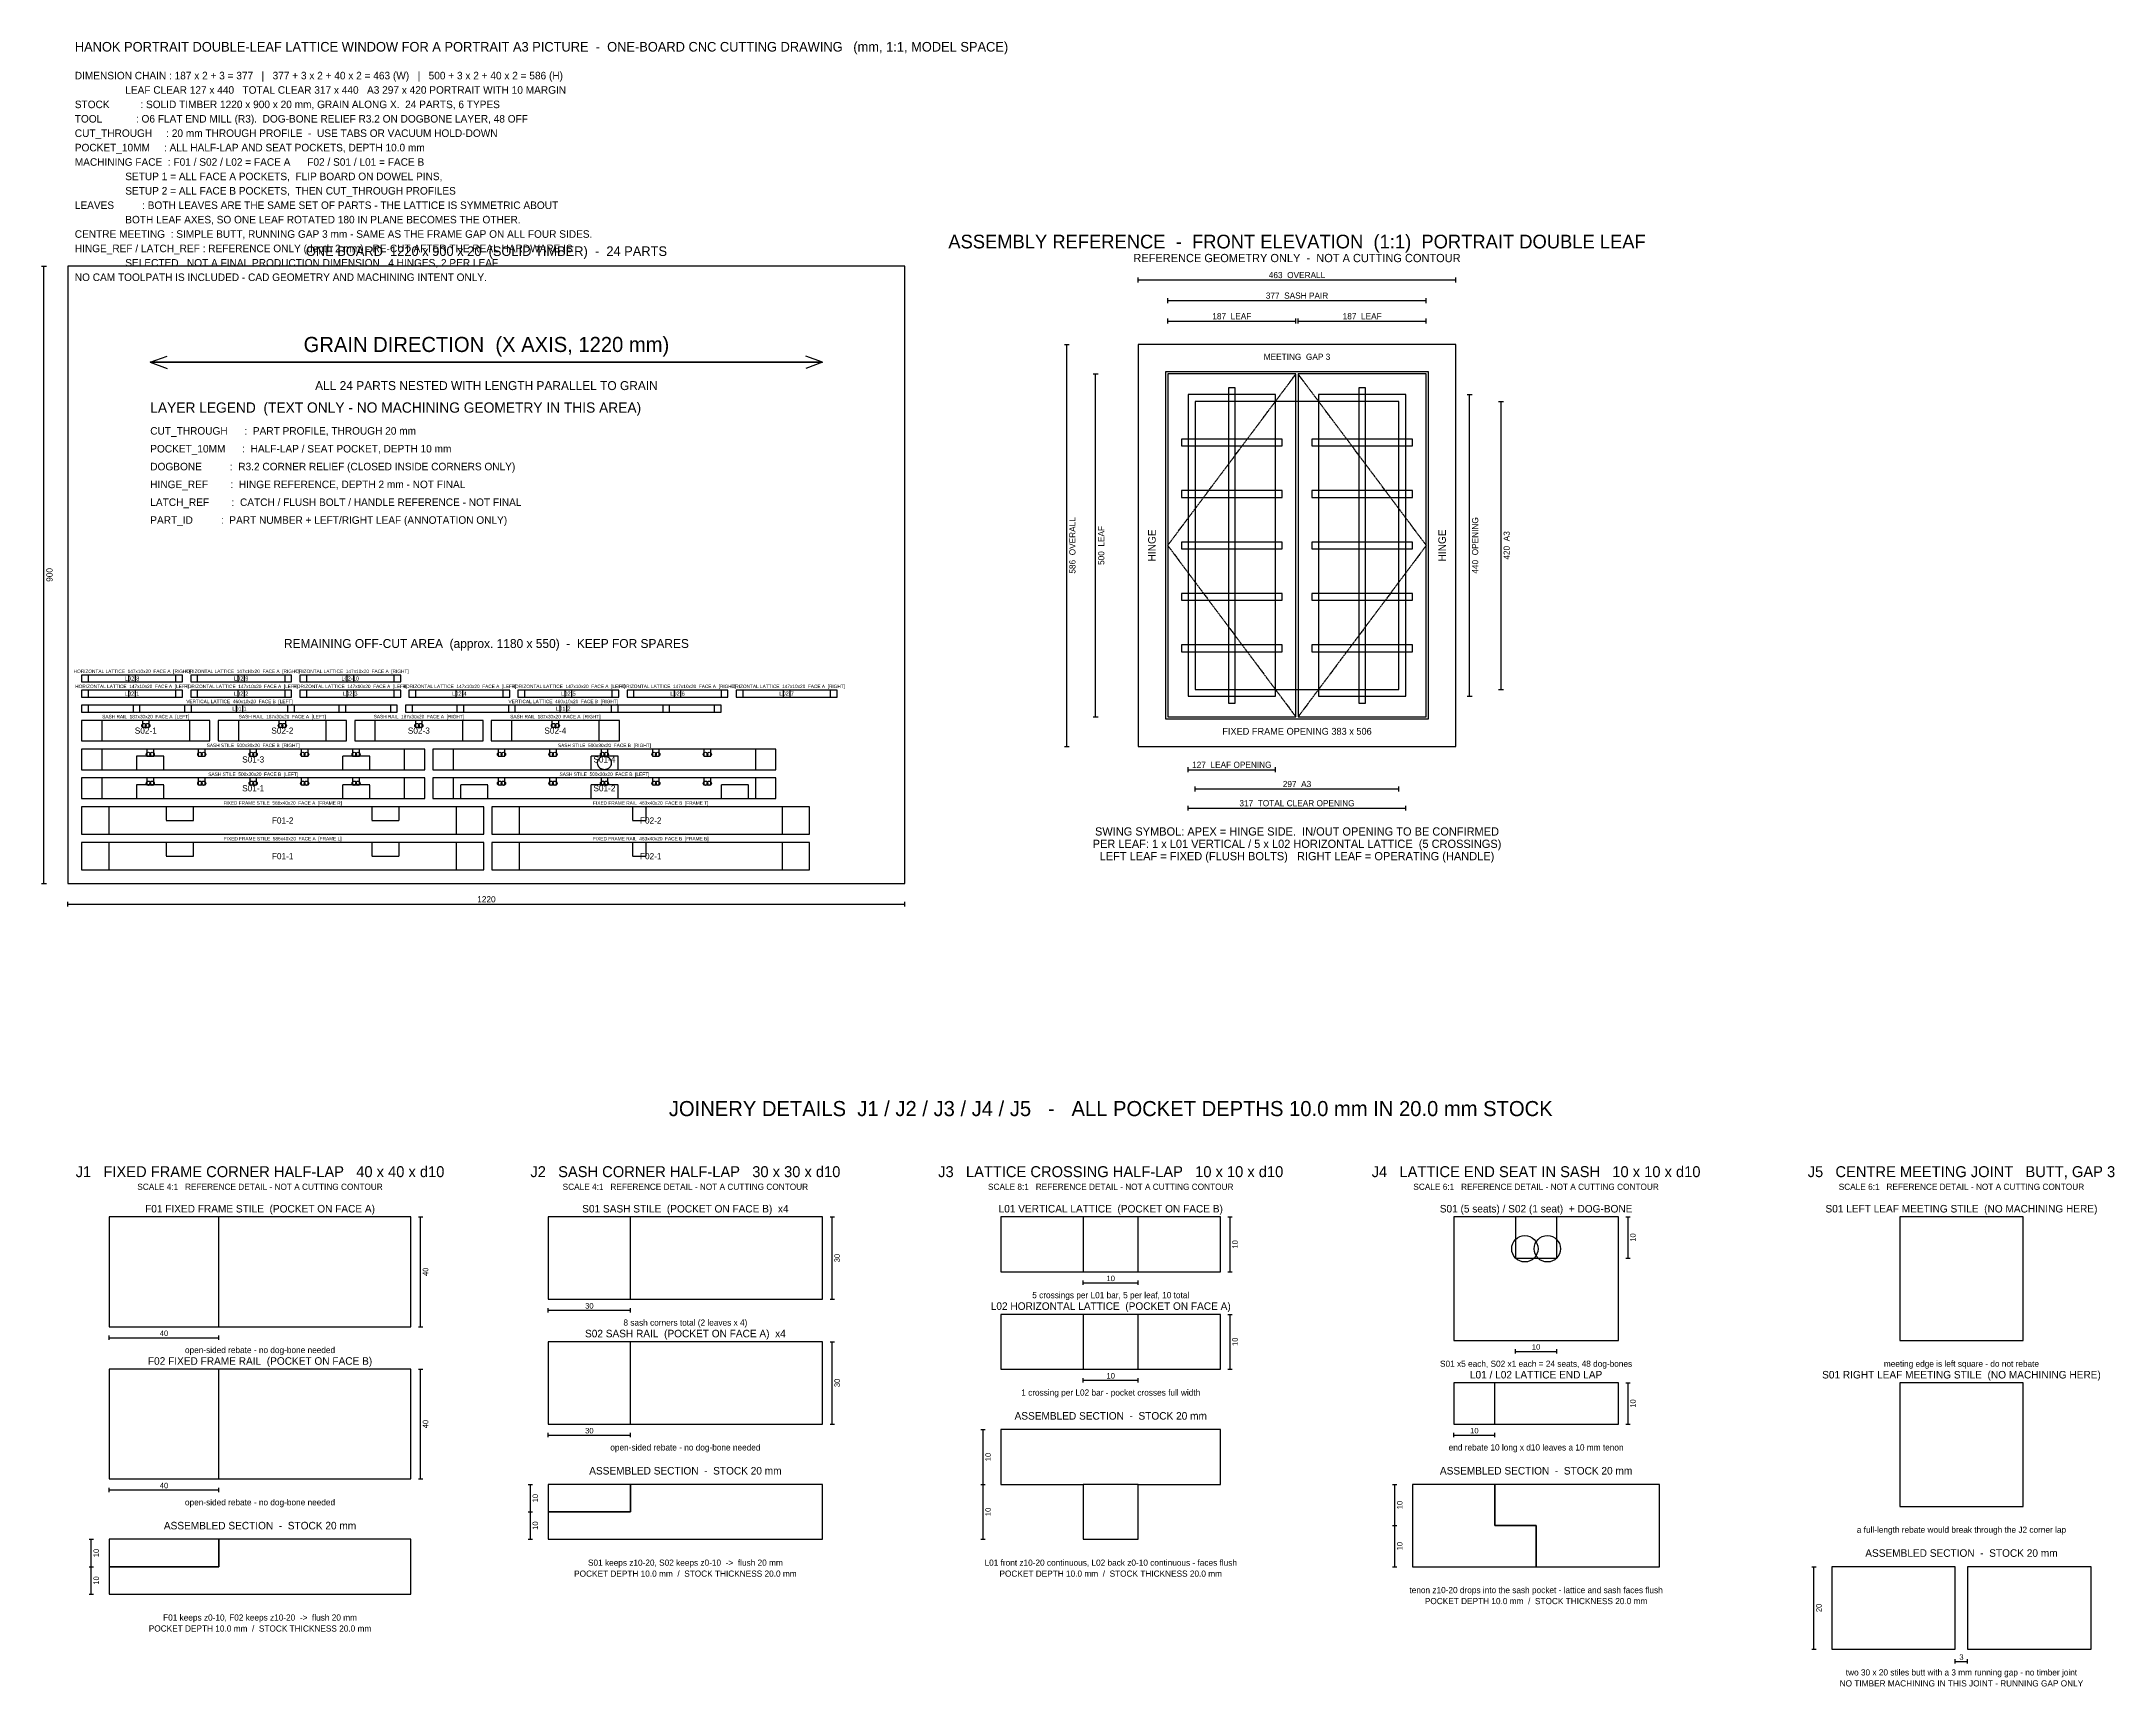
# Model space of a CAD drawing. Header units: millimetres. Extents: x -39 to 2983, y -1171 to 1228.
import ezdxf
from ezdxf.enums import TextEntityAlignment as Align

# ---------------------------------------------------------------- set-up
doc = ezdxf.new("R2010")
doc.units = ezdxf.units.MM
doc.linetypes.add('DASHED', pattern=[1.524, 1.27, -0.254])
for name, color, linetype in [('ASSEMBLY_A3', 211, 'DASHED'), ('ASSEMBLY_REFERENCE', 140, 'CONTINUOUS'), ('BOARD_BOUNDARY', 8, 'CONTINUOUS'), ('CUT_THROUGH', 1, 'CONTINUOUS'), ('DIMENSIONS', 2, 'CONTINUOUS'), ('DOGBONE', 4, 'CONTINUOUS'), ('GRAIN_DIRECTION', 30, 'CONTINUOUS'), ('HINGE_REF', 5, 'DASHED'), ('LATCH_REF', 6, 'DASHED'), ('NOTES', 7, 'CONTINUOUS'), ('PART_ID', 7, 'CONTINUOUS'), ('POCKET_10MM', 3, 'CONTINUOUS'), ('SWING_REF', 253, 'DASHED')]:
    doc.layers.add(name, color=color, linetype=linetype)

msp = doc.modelspace()

# ---------------------------------------------------------------- linework, layer by layer
at = {"layer": 'ASSEMBLY_A3'}
msp.add_lwpolyline([(1643, 283), (1940, 283), (1940, 703), (1643, 703)], close=True, dxfattribs=at)
at = {"layer": 'ASSEMBLY_REFERENCE'}
for points in [[(1560, 200), (2023, 200), (2023, 786), (1560, 786)], [(1600, 240), (1983, 240), (1983, 746), (1600, 746)], [(1603, 243), (1790, 243), (1790, 743), (1603, 743)], [(1793, 243), (1980, 243), (1980, 743), (1793, 743)], [(1633, 273), (1760, 273), (1760, 713), (1633, 713)], [(1691.5, 263), (1701.5, 263), (1701.5, 723), (1691.5, 723)], [(1823, 273), (1950, 273), (1950, 713), (1823, 713)], [(1881.5, 263), (1891.5, 263), (1891.5, 723), (1881.5, 723)], [(1623, 638), (1770, 638), (1770, 648), (1623, 648)], [(1813, 638), (1960, 638), (1960, 648), (1813, 648)], [(1623, 563), (1770, 563), (1770, 573), (1623, 573)], [(1813, 563), (1960, 563), (1960, 573), (1813, 573)], [(1623, 488), (1770, 488), (1770, 498), (1623, 498)], [(1813, 488), (1960, 488), (1960, 498), (1813, 498)], [(1623, 413), (1770, 413), (1770, 423), (1623, 423)], [(1813, 413), (1960, 413), (1960, 423), (1813, 423)], [(1623, 338), (1770, 338), (1770, 348), (1623, 348)], [(1813, 338), (1960, 338), (1960, 348), (1813, 348)], [(60, -646), (500, -646), (500, -486), (60, -486)], [(60, -646), (220, -646), (220, -486), (60, -486)], [(700, -606), (1100, -606), (1100, -486), (700, -486)], [(700, -606), (820, -606), (820, -486), (700, -486)], [(1360, -566), (1680, -566), (1680, -486), (1360, -486)], [(1480, -566), (1560, -566), (1560, -486), (1480, -486)], [(2020, -666), (2260, -666), (2260, -486), (2020, -486)], [(2110, -546), (2170, -546), (2170, -486), (2110, -486)], [(2670, -666), (2850, -666), (2850, -486), (2670, -486)], [(1360, -708), (1680, -708), (1680, -628), (1360, -628)], [(1480, -708), (1560, -708), (1560, -628), (1480, -628)], [(700, -788), (1100, -788), (1100, -668), (700, -668)], [(700, -788), (820, -788), (820, -668), (700, -668)], [(60, -868), (500, -868), (500, -708), (60, -708)], [(60, -868), (220, -868), (220, -708), (60, -708)], [(2020, -788), (2260, -788), (2260, -728), (2020, -728)], [(2020, -788), (2080, -788), (2080, -728), (2020, -728)], [(2670, -908), (2850, -908), (2850, -728), (2670, -728)], [(1360, -876), (1480, -876), (1480, -956), (1560, -956), (1560, -876), (1680, -876), (1680, -796), (1360, -796)], [(700, -956), (1100, -956), (1100, -876), (820, -876), (820, -916), (700, -916)], [(700, -916), (820, -916), (820, -876), (700, -876)], [(1480, -956), (1560, -956), (1560, -876), (1480, -876)], [(1960, -996), (2140, -996), (2140, -936), (2080, -936), (2080, -876), (1960, -876)], [(2080, -936), (2140, -936), (2140, -996), (2320, -996), (2320, -876), (2080, -876)], [(60, -1036), (500, -1036), (500, -956), (220, -956), (220, -996), (60, -996)], [(60, -996), (220, -996), (220, -956), (60, -956)], [(2571, -1116), (2751, -1116), (2751, -996), (2571, -996)], [(2769, -1116), (2949, -1116), (2949, -996), (2769, -996)]]:
    msp.add_lwpolyline(points, close=True, dxfattribs=at)
at = {"layer": 'BOARD_BOUNDARY'}
msp.add_lwpolyline([(0, 0), (1220, 0), (1220, 900), (0, 900)], close=True, dxfattribs=at)
at = {"layer": 'CUT_THROUGH'}
for points in [[(20, 294), (167, 294), (167, 304), (20, 304)], [(179, 294), (326, 294), (326, 304), (179, 304)], [(338, 294), (485, 294), (485, 304), (338, 304)], [(20, 272), (167, 272), (167, 282), (20, 282)], [(179, 272), (326, 272), (326, 282), (179, 282)], [(338, 272), (485, 272), (485, 282), (338, 282)], [(497, 272), (644, 272), (644, 282), (497, 282)], [(656, 272), (803, 272), (803, 282), (656, 282)], [(815, 272), (962, 272), (962, 282), (815, 282)], [(974, 272), (1121, 272), (1121, 282), (974, 282)], [(20, 250), (480, 250), (480, 260), (20, 260)], [(492, 250), (952, 250), (952, 260), (492, 260)], [(20, 208), (207, 208), (207, 238), (20, 238)], [(219, 208), (406, 208), (406, 238), (219, 238)], [(418, 208), (605, 208), (605, 238), (418, 238)], [(617, 208), (804, 208), (804, 238), (617, 238)], [(20, 166), (520, 166), (520, 196), (20, 196)], [(532, 166), (1032, 166), (1032, 196), (532, 196)], [(20, 124), (520, 124), (520, 154), (20, 154)], [(532, 124), (1032, 124), (1032, 154), (532, 154)], [(20, 72), (606, 72), (606, 112), (20, 112)], [(618, 72), (1081, 72), (1081, 112), (618, 112)], [(20, 20), (606, 20), (606, 60), (20, 60)], [(618, 20), (1081, 20), (1081, 60), (618, 60)]]:
    msp.add_lwpolyline(points, close=True, dxfattribs=at)
at = {"layer": 'DIMENSIONS'}
for p, q in [((-38.6, 900), (-31.4, 900)), ((-35, 0), (-35, 900)), ((1560, 876.4), (1560, 883.6)), ((1560, 880), (2023, 880)), ((2023, 876.4), (2023, 883.6)), ((1603, 846.4), (1603, 853.6)), ((1603, 850), (1980, 850)), ((1980, 846.4), (1980, 853.6)), ((1603, 816.4), (1603, 823.6)), ((1603, 820), (1790, 820)), ((1790, 816.4), (1790, 823.6)), ((1793, 816.4), (1793, 823.6)), ((1793, 820), (1980, 820)), ((1980, 816.4), (1980, 823.6)), ((1452.4, 786), (1459.6, 786)), ((1456, 200), (1456, 786)), ((1494.4, 743), (1501.6, 743)), ((1498, 243), (1498, 743)), ((2039.4, 713), (2046.6, 713)), ((2043, 273), (2043, 713)), ((2085.4, 703), (2092.6, 703)), ((2089, 283), (2089, 703)), ((2039.4, 273), (2046.6, 273)), ((2085.4, 283), (2092.6, 283)), ((1494.4, 243), (1501.6, 243)), ((1452.4, 200), (1459.6, 200)), ((1633, 162.4), (1633, 169.6)), ((1633, 166), (1760, 166)), ((1760, 162.4), (1760, 169.6)), ((1643, 134.4), (1643, 141.6)), ((1643, 138), (1940, 138)), ((1940, 134.4), (1940, 141.6)), ((1633, 106.4), (1633, 113.6)), ((1633, 110), (1950, 110)), ((1950, 106.4), (1950, 113.6)), ((-38.6, 0), (-31.4, 0)), ((0, -33.6), (0, -26.4)), ((0, -30), (1220, -30)), ((1220, -33.6), (1220, -26.4)), ((510.8, -486), (517.2, -486)), ((514, -646), (514, -486)), ((1110.8, -486), (1117.2, -486)), ((1114, -606), (1114, -486)), ((1690.8, -486), (1697.2, -486)), ((1694, -566), (1694, -486)), ((2270.8, -486), (2277.2, -486)), ((2274, -546), (2274, -486)), ((1690.8, -566), (1697.2, -566)), ((2270.8, -546), (2277.2, -546)), ((1480, -585.2), (1480, -578.8)), ((1480, -582), (1560, -582)), ((1560, -585.2), (1560, -578.8)), ((700, -625.2), (700, -618.8)), ((700, -622), (820, -622)), ((820, -625.2), (820, -618.8)), ((1110.8, -606), (1117.2, -606)), ((1690.8, -628), (1697.2, -628)), ((1694, -708), (1694, -628)), ((60, -665.2), (60, -658.8)), ((60, -662), (220, -662)), ((220, -665.2), (220, -658.8)), ((510.8, -646), (517.2, -646)), ((1110.8, -668), (1117.2, -668)), ((1114, -788), (1114, -668)), ((2110, -685.2), (2110, -678.8)), ((2110, -682), (2170, -682)), ((2170, -685.2), (2170, -678.8)), ((510.8, -708), (517.2, -708)), ((514, -868), (514, -708)), ((1480, -727.2), (1480, -720.8)), ((1480, -724), (1560, -724)), ((1560, -727.2), (1560, -720.8)), ((1690.8, -708), (1697.2, -708)), ((2270.8, -728), (2277.2, -728)), ((2274, -788), (2274, -728)), ((700, -807.2), (700, -800.8)), ((700, -804), (820, -804)), ((820, -807.2), (820, -800.8)), ((1110.8, -788), (1117.2, -788)), ((1330.8, -796), (1337.2, -796)), ((1334, -876), (1334, -796)), ((2020, -807.2), (2020, -800.8)), ((2020, -804), (2080, -804)), ((2080, -807.2), (2080, -800.8)), ((2270.8, -788), (2277.2, -788)), ((510.8, -868), (517.2, -868)), ((670.8, -876), (677.2, -876)), ((674, -916), (674, -876)), ((1330.8, -876), (1337.2, -876)), ((1330.8, -876), (1337.2, -876)), ((1334, -956), (1334, -876)), ((1930.8, -876), (1937.2, -876)), ((1934, -936), (1934, -876)), ((60, -887.2), (60, -880.8)), ((60, -884), (220, -884)), ((220, -887.2), (220, -880.8)), ((670.8, -916), (677.2, -916)), ((670.8, -916), (677.2, -916)), ((674, -956), (674, -916)), ((1930.8, -936), (1937.2, -936)), ((1930.8, -936), (1937.2, -936)), ((1934, -996), (1934, -936)), ((30.8, -956), (37.2, -956)), ((34, -996), (34, -956)), ((670.8, -956), (677.2, -956)), ((1330.8, -956), (1337.2, -956)), ((30.8, -996), (37.2, -996)), ((30.8, -996), (37.2, -996)), ((34, -1036), (34, -996)), ((1930.8, -996), (1937.2, -996)), ((2541.8, -996), (2548.2, -996)), ((2545, -1116), (2545, -996)), ((30.8, -1036), (37.2, -1036)), ((2541.8, -1116), (2548.2, -1116)), ((2751, -1137.2), (2751, -1130.8)), ((2751, -1134), (2769, -1134)), ((2769, -1137.2), (2769, -1130.8))]:
    msp.add_line(p, q, dxfattribs=at)
at = {"layer": 'DOGBONE'}
for centre, radius in [((110.8, 230.3), 3.2), ((116.2, 230.3), 3.2), ((309.8, 230.3), 3.2), ((315.2, 230.3), 3.2), ((508.8, 230.3), 3.2), ((514.2, 230.3), 3.2), ((707.8, 230.3), 3.2), ((713.2, 230.3), 3.2), ((117.3, 188.3), 3.2), ((122.7, 188.3), 3.2), ((192.3, 188.3), 3.2), ((197.7, 188.3), 3.2), ((267.3, 188.3), 3.2), ((272.7, 188.3), 3.2), ((342.3, 188.3), 3.2), ((347.7, 188.3), 3.2), ((417.3, 188.3), 3.2), ((422.7, 188.3), 3.2), ((629.3, 188.3), 3.2), ((634.7, 188.3), 3.2), ((704.3, 188.3), 3.2), ((709.7, 188.3), 3.2), ((779.3, 188.3), 3.2), ((784.7, 188.3), 3.2), ((854.3, 188.3), 3.2), ((859.7, 188.3), 3.2), ((929.3, 188.3), 3.2), ((934.7, 188.3), 3.2), ((117.3, 146.3), 3.2), ((122.7, 146.3), 3.2), ((192.3, 146.3), 3.2), ((197.7, 146.3), 3.2), ((267.3, 146.3), 3.2), ((272.7, 146.3), 3.2), ((342.3, 146.3), 3.2), ((347.7, 146.3), 3.2), ((417.3, 146.3), 3.2), ((422.7, 146.3), 3.2), ((629.3, 146.3), 3.2), ((634.7, 146.3), 3.2), ((704.3, 146.3), 3.2), ((709.7, 146.3), 3.2), ((779.3, 146.3), 3.2), ((784.7, 146.3), 3.2), ((854.3, 146.3), 3.2), ((859.7, 146.3), 3.2), ((929.3, 146.3), 3.2), ((934.7, 146.3), 3.2), ((2123.6, -532.4), 19.2), ((2156.4, -532.4), 19.2)]:
    msp.add_circle(centre, radius, dxfattribs=at)
at = {"layer": 'GRAIN_DIRECTION'}
for p, q in [((120, 760), (144.4, 768.9)), ((120, 760), (1100, 760)), ((1100, 760), (120, 760)), ((120, 760), (144.4, 751.1)), ((1100, 760), (1075.6, 768.9)), ((1100, 760), (1075.6, 751.1))]:
    msp.add_line(p, q, dxfattribs=at)
at = {"layer": 'HINGE_REF'}
for points in [[(100, 166), (140, 166), (140, 186), (100, 186)], [(400, 166), (440, 166), (440, 186), (400, 186)], [(100, 124), (140, 124), (140, 144), (100, 144)], [(400, 124), (440, 124), (440, 144), (400, 144)], [(143, 92), (183, 92), (183, 112), (143, 112)], [(443, 92), (483, 92), (483, 112), (443, 112)], [(143, 40), (183, 40), (183, 60), (143, 60)], [(443, 40), (483, 40), (483, 60), (443, 60)]]:
    msp.add_lwpolyline(points, close=True, dxfattribs=at)
at = {"layer": 'LATCH_REF'}
for points in [[(762, 166), (802, 166), (802, 186), (762, 186)], [(572, 124), (612, 124), (612, 144), (572, 144)], [(762, 124), (802, 124), (802, 144), (762, 144)], [(952, 124), (992, 124), (992, 144), (952, 144)], [(823, 92), (843, 92), (843, 112), (823, 112)], [(823, 40), (843, 40), (843, 60), (823, 60)]]:
    msp.add_lwpolyline(points, close=True, dxfattribs=at)
msp.add_circle((782, 176), 10, dxfattribs=at)
at = {"layer": 'POCKET_10MM'}
for points in [[(20, 294), (30, 294), (30, 304), (20, 304)], [(88.5, 294), (98.5, 294), (98.5, 304), (88.5, 304)], [(157, 294), (167, 294), (167, 304), (157, 304)], [(179, 294), (189, 294), (189, 304), (179, 304)], [(247.5, 294), (257.5, 294), (257.5, 304), (247.5, 304)], [(316, 294), (326, 294), (326, 304), (316, 304)], [(338, 294), (348, 294), (348, 304), (338, 304)], [(406.5, 294), (416.5, 294), (416.5, 304), (406.5, 304)], [(475, 294), (485, 294), (485, 304), (475, 304)], [(20, 272), (30, 272), (30, 282), (20, 282)], [(88.5, 272), (98.5, 272), (98.5, 282), (88.5, 282)], [(157, 272), (167, 272), (167, 282), (157, 282)], [(179, 272), (189, 272), (189, 282), (179, 282)], [(247.5, 272), (257.5, 272), (257.5, 282), (247.5, 282)], [(316, 272), (326, 272), (326, 282), (316, 282)], [(338, 272), (348, 272), (348, 282), (338, 282)], [(406.5, 272), (416.5, 272), (416.5, 282), (406.5, 282)], [(475, 272), (485, 272), (485, 282), (475, 282)], [(497, 272), (507, 272), (507, 282), (497, 282)], [(565.5, 272), (575.5, 272), (575.5, 282), (565.5, 282)], [(634, 272), (644, 272), (644, 282), (634, 282)], [(656, 272), (666, 272), (666, 282), (656, 282)], [(724.5, 272), (734.5, 272), (734.5, 282), (724.5, 282)], [(793, 272), (803, 272), (803, 282), (793, 282)], [(815, 272), (825, 272), (825, 282), (815, 282)], [(883.5, 272), (893.5, 272), (893.5, 282), (883.5, 282)], [(952, 272), (962, 272), (962, 282), (952, 282)], [(974, 272), (984, 272), (984, 282), (974, 282)], [(1042.5, 272), (1052.5, 272), (1052.5, 282), (1042.5, 282)], [(1111, 272), (1121, 272), (1121, 282), (1111, 282)], [(20, 250), (30, 250), (30, 260), (20, 260)], [(95, 250), (105, 250), (105, 260), (95, 260)], [(170, 250), (180, 250), (180, 260), (170, 260)], [(245, 250), (255, 250), (255, 260), (245, 260)], [(320, 250), (330, 250), (330, 260), (320, 260)], [(395, 250), (405, 250), (405, 260), (395, 260)], [(470, 250), (480, 250), (480, 260), (470, 260)], [(492, 250), (502, 250), (502, 260), (492, 260)], [(567, 250), (577, 250), (577, 260), (567, 260)], [(642, 250), (652, 250), (652, 260), (642, 260)], [(717, 250), (727, 250), (727, 260), (717, 260)], [(792, 250), (802, 250), (802, 260), (792, 260)], [(867, 250), (877, 250), (877, 260), (867, 260)], [(942, 250), (952, 250), (952, 260), (942, 260)], [(20, 208), (50, 208), (50, 238), (20, 238)], [(108.5, 228), (118.5, 228), (118.5, 238), (108.5, 238)], [(177, 208), (207, 208), (207, 238), (177, 238)], [(219, 208), (249, 208), (249, 238), (219, 238)], [(307.5, 228), (317.5, 228), (317.5, 238), (307.5, 238)], [(376, 208), (406, 208), (406, 238), (376, 238)], [(418, 208), (448, 208), (448, 238), (418, 238)], [(506.5, 228), (516.5, 228), (516.5, 238), (506.5, 238)], [(575, 208), (605, 208), (605, 238), (575, 238)], [(617, 208), (647, 208), (647, 238), (617, 238)], [(705.5, 228), (715.5, 228), (715.5, 238), (705.5, 238)], [(774, 208), (804, 208), (804, 238), (774, 238)], [(20, 166), (50, 166), (50, 196), (20, 196)], [(115, 186), (125, 186), (125, 196), (115, 196)], [(190, 186), (200, 186), (200, 196), (190, 196)], [(265, 186), (275, 186), (275, 196), (265, 196)], [(340, 186), (350, 186), (350, 196), (340, 196)], [(415, 186), (425, 186), (425, 196), (415, 196)], [(490, 166), (520, 166), (520, 196), (490, 196)], [(532, 166), (562, 166), (562, 196), (532, 196)], [(627, 186), (637, 186), (637, 196), (627, 196)], [(702, 186), (712, 186), (712, 196), (702, 196)], [(777, 186), (787, 186), (787, 196), (777, 196)], [(852, 186), (862, 186), (862, 196), (852, 196)], [(927, 186), (937, 186), (937, 196), (927, 196)], [(1002, 166), (1032, 166), (1032, 196), (1002, 196)], [(20, 124), (50, 124), (50, 154), (20, 154)], [(115, 144), (125, 144), (125, 154), (115, 154)], [(190, 144), (200, 144), (200, 154), (190, 154)], [(265, 144), (275, 144), (275, 154), (265, 154)], [(340, 144), (350, 144), (350, 154), (340, 154)], [(415, 144), (425, 144), (425, 154), (415, 154)], [(490, 124), (520, 124), (520, 154), (490, 154)], [(532, 124), (562, 124), (562, 154), (532, 154)], [(627, 144), (637, 144), (637, 154), (627, 154)], [(702, 144), (712, 144), (712, 154), (702, 154)], [(777, 144), (787, 144), (787, 154), (777, 154)], [(852, 144), (862, 144), (862, 154), (852, 154)], [(927, 144), (937, 144), (937, 154), (927, 154)], [(1002, 124), (1032, 124), (1032, 154), (1002, 154)], [(20, 72), (60, 72), (60, 112), (20, 112)], [(566, 72), (606, 72), (606, 112), (566, 112)], [(618, 72), (658, 72), (658, 112), (618, 112)], [(1041, 72), (1081, 72), (1081, 112), (1041, 112)], [(20, 20), (60, 20), (60, 60), (20, 60)], [(566, 20), (606, 20), (606, 60), (566, 60)], [(618, 20), (658, 20), (658, 60), (618, 60)], [(1041, 20), (1081, 20), (1081, 60), (1041, 60)]]:
    msp.add_lwpolyline(points, close=True, dxfattribs=at)
at = {"layer": 'SWING_REF'}
for p, q in [((1603, 493), (1790, 743)), ((1980, 493), (1793, 743)), ((1603, 493), (1790, 243)), ((1980, 493), (1793, 243))]:
    msp.add_line(p, q, dxfattribs=at)

# ---------------------------------------------------------------- texts
at = {"layer": 'DIMENSIONS'}
for s, height, p in [('463  OVERALL', 9, (1791.5, 887.2)), ('377  SASH PAIR', 9, (1791.5, 857.2)), ('187  LEAF', 9, (1696.5, 827.2)), ('187  LEAF', 9, (1886.5, 827.2)), ('127  LEAF OPENING', 9, (1696.5, 173.2)), ('317  TOTAL CLEAR OPENING', 9, (1791.5, 117.2)), ('297  A3', 9, (1791.5, 145.2)), ('1220', 9, (610, -22.8)), ('10', 8, (1520, -575.6)), ('30', 8, (760, -615.6)), ('40', 8, (140, -655.6)), ('10', 8, (2140, -675.6)), ('10', 8, (1520, -717.6)), ('30', 8, (760, -797.6)), ('10', 8, (2050, -797.6)), ('40', 8, (140, -877.6)), ('3', 8, (2760, -1127.6))]:
    msp.add_text(s, height=height, dxfattribs=at).set_placement(p, align=Align.MIDDLE_CENTER)
for s, height, p in [('586  OVERALL', 9, (1464.1, 493)), ('500  LEAF', 9, (1506.1, 493)), ('440  OPENING', 9, (2051.1, 493)), ('420  A3', 9, (2097.1, 493)), ('900', 9, (-26.9, 450)), ('10', 8, (2281.2, -516)), ('30', 8, (1121.2, -546)), ('10', 8, (1701.2, -526)), ('40', 8, (521.2, -566)), ('10', 8, (1701.2, -668)), ('30', 8, (1121.2, -728)), ('10', 8, (2281.2, -758)), ('40', 8, (521.2, -788)), ('10', 8, (1341.2, -836)), ('10', 8, (681.2, -896)), ('10', 8, (1941.2, -906)), ('10', 8, (681.2, -936)), ('10', 8, (1341.2, -916)), ('10', 8, (1941.2, -966)), ('10', 8, (41.2, -976)), ('10', 8, (41.2, -1016)), ('20', 8, (2552.2, -1056))]:
    msp.add_text(s, height=height, rotation=90, dxfattribs=at).set_placement(p, align=Align.MIDDLE_CENTER)
at = {"layer": 'GRAIN_DIRECTION'}
msp.add_text('GRAIN DIRECTION  (X AXIS, 1220 mm)', height=22, dxfattribs=at).set_placement((610, 786), align=Align.MIDDLE_CENTER)
at = {"layer": 'NOTES'}
for s, height, p in [('HANOK PORTRAIT DOUBLE-LEAF LATTICE WINDOW FOR A PORTRAIT A3 PICTURE  -  ONE-BOARD CNC CUTTING DRAWING   (mm, 1:1, MODEL SPACE)', 14, (10, 1220)), ('DIMENSION CHAIN : 187 x 2 + 3 = 377   |   377 + 3 x 2 + 40 x 2 = 463 (W)   |   500 + 3 x 2 + 40 x 2 = 586 (H)', 11, (10, 1178)), ('                  LEAF CLEAR 127 x 440   TOTAL CLEAR 317 x 440   A3 297 x 420 PORTRAIT WITH 10 MARGIN', 11, (10, 1157)), ('TOOL            : O6 FLAT END MILL (R3).  DOG-BONE RELIEF R3.2 ON DOGBONE LAYER, 48 OFF', 11, (10, 1115)), ('STOCK           : SOLID TIMBER 1220 x 900 x 20 mm, GRAIN ALONG X.  24 PARTS, 6 TYPES', 11, (10, 1136)), ('CUT_THROUGH     : 20 mm THROUGH PROFILE  -  USE TABS OR VACUUM HOLD-DOWN', 11, (10, 1094)), ('POCKET_10MM     : ALL HALF-LAP AND SEAT POCKETS, DEPTH 10.0 mm', 11, (10, 1073)), ('MACHINING FACE  : F01 / S02 / L02 = FACE A      F02 / S01 / L01 = FACE B', 11, (10, 1052)), ('                  SETUP 1 = ALL FACE A POCKETS,  FLIP BOARD ON DOWEL PINS,', 11, (10, 1031)), ('                  SETUP 2 = ALL FACE B POCKETS,  THEN CUT_THROUGH PROFILES', 11, (10, 1010)), ('LEAVES          : BOTH LEAVES ARE THE SAME SET OF PARTS - THE LATTICE IS SYMMETRIC ABOUT', 11, (10, 989)), ('                  BOTH LEAF AXES, SO ONE LEAF ROTATED 180 IN PLANE BECOMES THE OTHER.', 11, (10, 968)), ('CENTRE MEETING  : SIMPLE BUTT, RUNNING GAP 3 mm - SAME AS THE FRAME GAP ON ALL FOUR SIDES.', 11, (10, 947)), ('HINGE_REF / LATCH_REF : REFERENCE ONLY (depth 2 mm) - RE-CUT AFTER THE REAL HARDWARE IS', 11, (10, 926)), ('                  SELECTED.  NOT A FINAL PRODUCTION DIMENSION.  4 HINGES, 2 PER LEAF.', 11, (10, 905)), ('NO CAM TOOLPATH IS INCLUDED - CAD GEOMETRY AND MACHINING INTENT ONLY.', 11, (10, 884)), ('LAYER LEGEND  (TEXT ONLY - NO MACHINING GEOMETRY IN THIS AREA)', 15, (120, 694)), ('CUT_THROUGH      :  PART PROFILE, THROUGH 20 mm', 11, (120, 660)), ('POCKET_10MM      :  HALF-LAP / SEAT POCKET, DEPTH 10 mm', 11, (120, 634)), ('DOGBONE          :  R3.2 CORNER RELIEF (CLOSED INSIDE CORNERS ONLY)', 11, (120, 608)), ('HINGE_REF        :  HINGE REFERENCE, DEPTH 2 mm - NOT FINAL', 11, (120, 582)), ('LATCH_REF        :  CATCH / FLUSH BOLT / HANDLE REFERENCE - NOT FINAL', 11, (120, 556)), ('PART_ID          :  PART NUMBER + LEFT/RIGHT LEAF (ANNOTATION ONLY)', 11, (120, 530))]:
    msp.add_text(s, height=height, dxfattribs=at).set_placement(p, align=Align.MIDDLE_LEFT)
for s, height, p in [('ASSEMBLY REFERENCE  -  FRONT ELEVATION  (1:1)  PORTRAIT DOUBLE LEAF', 20, (1791.5, 936)), ('ONE BOARD  1220 x 900 x 20  (SOLID TIMBER)  -  24 PARTS', 14, (610, 922)), ('REFERENCE GEOMETRY ONLY  -  NOT A CUTTING CONTOUR', 12, (1791.5, 912)), ('MEETING  GAP 3', 9, (1791.5, 768)), ('ALL 24 PARTS NESTED WITH LENGTH PARALLEL TO GRAIN', 13, (610, 726)), ('REMAINING OFF-CUT AREA  (approx. 1180 x 550)  -  KEEP FOR SPARES', 13, (610, 350)), ('HORIZONTAL LATTICE  147x10x20  FACE A  [RIGHT]', 5, (93.5, 309.5)), ('HORIZONTAL LATTICE  147x10x20  FACE A  [RIGHT]', 5, (252.5, 309.5)), ('HORIZONTAL LATTICE  147x10x20  FACE A  [RIGHT]', 5, (411.5, 309.5)), ('HORIZONTAL LATTICE  147x10x20  FACE A  [LEFT]', 5, (93.5, 287.5)), ('HORIZONTAL LATTICE  147x10x20  FACE A  [LEFT]', 5, (252.5, 287.5)), ('HORIZONTAL LATTICE  147x10x20  FACE A  [LEFT]', 5, (411.5, 287.5)), ('HORIZONTAL LATTICE  147x10x20  FACE A  [LEFT]', 5, (570.5, 287.5)), ('HORIZONTAL LATTICE  147x10x20  FACE A  [LEFT]', 5, (729.5, 287.5)), ('HORIZONTAL LATTICE  147x10x20  FACE A  [RIGHT]', 5, (888.5, 287.5)), ('HORIZONTAL LATTICE  147x10x20  FACE A  [RIGHT]', 5, (1047.5, 287.5)), ('SASH RAIL  187x30x20  FACE A  [LEFT]', 5, (113.5, 243.5)), ('VERTICAL LATTICE  460x10x20  FACE B  [LEFT]', 5, (250, 265.5)), ('SASH RAIL  187x30x20  FACE A  [LEFT]', 5, (312.5, 243.5)), ('SASH RAIL  187x30x20  FACE A  [RIGHT]', 5, (511.5, 243.5)), ('VERTICAL LATTICE  460x10x20  FACE B  [RIGHT]', 5, (722, 265.5)), ('SASH RAIL  187x30x20  FACE A  [RIGHT]', 5, (710.5, 243.5)), ('FIXED FRAME OPENING 383 x 506', 10, (1791.5, 222)), ('SASH STILE  500x30x20  FACE B  [RIGHT]', 5, (270, 201.5)), ('SASH STILE  500x30x20  FACE B  [RIGHT]', 5, (782, 201.5)), ('SASH STILE  500x30x20  FACE B  [LEFT]', 5, (270, 159.5)), ('SASH STILE  500x30x20  FACE B  [LEFT]', 5, (782, 159.5)), ('FIXED FRAME STILE  586x40x20  FACE A  [FRAME R]', 5, (313, 117.5)), ('FIXED FRAME RAIL  463x40x20  FACE B  [FRAME T]', 5, (849.5, 117.5)), ('FIXED FRAME STILE  586x40x20  FACE A  [FRAME L]', 5, (313, 65.5)), ('FIXED FRAME RAIL  463x40x20  FACE B  [FRAME B]', 5, (849.5, 65.5)), ('PER LEAF: 1 x L01 VERTICAL / 5 x L02 HORIZONTAL LATTICE  (5 CROSSINGS)', 12, (1791.5, 58)), ('SWING SYMBOL: APEX = HINGE SIDE.  IN/OUT OPENING TO BE CONFIRMED', 12, (1791.5, 76)), ('LEFT LEAF = FIXED (FLUSH BOLTS)   RIGHT LEAF = OPERATING (HANDLE)', 12, (1791.5, 40)), ('JOINERY DETAILS  J1 / J2 / J3 / J4 / J5   -   ALL POCKET DEPTHS 10.0 mm IN 20.0 mm STOCK', 22, (1520, -328)), ('J1   FIXED FRAME CORNER HALF-LAP   40 x 40 x d10', 16, (280, -420)), ('J2   SASH CORNER HALF-LAP   30 x 30 x d10', 16, (900, -420)), ('J3   LATTICE CROSSING HALF-LAP   10 x 10 x d10', 16, (1520, -420)), ('J4   LATTICE END SEAT IN SASH   10 x 10 x d10', 16, (2140, -420)), ('J5   CENTRE MEETING JOINT   BUTT, GAP 3', 16, (2760, -420)), ('SCALE 4:1   REFERENCE DETAIL - NOT A CUTTING CONTOUR', 9, (280, -442)), ('SCALE 4:1   REFERENCE DETAIL - NOT A CUTTING CONTOUR', 9, (900, -442)), ('SCALE 8:1   REFERENCE DETAIL - NOT A CUTTING CONTOUR', 9, (1520, -442)), ('SCALE 6:1   REFERENCE DETAIL - NOT A CUTTING CONTOUR', 9, (2140, -442)), ('SCALE 6:1   REFERENCE DETAIL - NOT A CUTTING CONTOUR', 9, (2760, -442)), ('F01 FIXED FRAME STILE  (POCKET ON FACE A)', 11, (280, -474)), ('S01 SASH STILE  (POCKET ON FACE B)  x4', 11, (900, -474)), ('L01 VERTICAL LATTICE  (POCKET ON FACE B)', 11, (1520, -474)), ('S01 (5 seats) / S02 (1 seat)  + DOG-BONE', 11, (2140, -474)), ('S01 LEFT LEAF MEETING STILE  (NO MACHINING HERE)', 11, (2760, -474)), ('5 crossings per L01 bar, 5 per leaf, 10 total', 9, (1520, -600)), ('L02 HORIZONTAL LATTICE  (POCKET ON FACE A)', 11, (1520, -616)), ('S02 SASH RAIL  (POCKET ON FACE A)  x4', 11, (900, -656)), ('8 sash corners total (2 leaves x 4)', 9, (900, -640)), ('F02 FIXED FRAME RAIL  (POCKET ON FACE B)', 11, (280, -696)), ('open-sided rebate - no dog-bone needed', 9, (280, -680)), ('S01 x5 each, S02 x1 each = 24 seats, 48 dog-bones', 9, (2140, -700)), ('L01 / L02 LATTICE END LAP', 11, (2140, -716)), ('S01 RIGHT LEAF MEETING STILE  (NO MACHINING HERE)', 11, (2760, -716)), ('meeting edge is left square - do not rebate', 9, (2760, -700)), ('1 crossing per L02 bar - pocket crosses full width', 9, (1520, -742)), ('ASSEMBLED SECTION  -  STOCK 20 mm', 11, (1520, -776)), ('open-sided rebate - no dog-bone needed', 9, (900, -822)), ('end rebate 10 long x d10 leaves a 10 mm tenon', 9, (2140, -822)), ('ASSEMBLED SECTION  -  STOCK 20 mm', 11, (900, -856)), ('ASSEMBLED SECTION  -  STOCK 20 mm', 11, (2140, -856)), ('open-sided rebate - no dog-bone needed', 9, (280, -902)), ('ASSEMBLED SECTION  -  STOCK 20 mm', 11, (280, -936)), ('a full-length rebate would break through the J2 corner lap', 9, (2760, -942)), ('S01 keeps z10-20, S02 keeps z0-10  ->  flush 20 mm', 9, (900, -990)), ('L01 front z10-20 continuous, L02 back z0-10 continuous - faces flush', 9, (1520, -990)), ('ASSEMBLED SECTION  -  STOCK 20 mm', 11, (2760, -976)), ('POCKET DEPTH 10.0 mm  /  STOCK THICKNESS 20.0 mm', 9, (900, -1006)), ('POCKET DEPTH 10.0 mm  /  STOCK THICKNESS 20.0 mm', 9, (1520, -1006)), ('tenon z10-20 drops into the sash pocket - lattice and sash faces flush', 9, (2140, -1030)), ('POCKET DEPTH 10.0 mm  /  STOCK THICKNESS 20.0 mm', 9, (2140, -1046)), ('POCKET DEPTH 10.0 mm  /  STOCK THICKNESS 20.0 mm', 9, (280, -1086)), ('F01 keeps z0-10, F02 keeps z10-20  ->  flush 20 mm', 9, (280, -1070)), ('two 30 x 20 stiles butt with a 3 mm running gap - no timber joint', 9, (2760, -1150)), ('NO TIMBER MACHINING IN THIS JOINT - RUNNING GAP ONLY', 9, (2760, -1166))]:
    msp.add_text(s, height=height, dxfattribs=at).set_placement(p, align=Align.MIDDLE_CENTER)
for p in [(1580, 493), (2003, 493)]:
    msp.add_text('HINGE', height=11, rotation=90, dxfattribs=at).set_placement(p, align=Align.MIDDLE_CENTER)
at = {"layer": 'PART_ID'}
for s, height, p in [('L02-8', 6, (93.5, 299)), ('L02-1', 6, (93.5, 277)), ('L02-9', 6, (252.5, 299)), ('L02-2', 6, (252.5, 277)), ('L02-10', 6, (411.5, 299)), ('L02-3', 6, (411.5, 277)), ('L02-4', 6, (570.5, 277)), ('L02-5', 6, (729.5, 277)), ('L02-6', 6, (888.5, 277)), ('L02-7', 6, (1047.5, 277)), ('L01-1', 6, (250, 255)), ('L01-2', 6, (722, 255)), ('S02-1', 9, (113.5, 223)), ('S02-2', 9, (312.5, 223)), ('S02-3', 9, (511.5, 223)), ('S02-4', 9, (710.5, 223)), ('S01-3', 9, (270, 181)), ('S01-4', 9, (782, 181)), ('S01-1', 9, (270, 139)), ('S01-2', 9, (782, 139)), ('F01-2', 9, (313, 92)), ('F02-2', 9, (849.5, 92)), ('F01-1', 9, (313, 40)), ('F02-1', 9, (849.5, 40))]:
    msp.add_text(s, height=height, dxfattribs=at).set_placement(p, align=Align.MIDDLE_CENTER)

doc.saveas('drawing.dxf')
